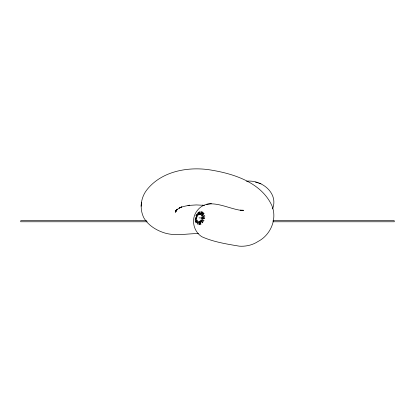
<?xml version="1.0" encoding="UTF-8"?>
<svg xmlns="http://www.w3.org/2000/svg" width="415" height="415" viewBox="0 0 415 415"><rect width="100%" height="100%" fill="white"/><g stroke="black" fill="none" stroke-linecap="round" stroke-linejoin="round"><path stroke-width="0.62" d="M241.442 210.431L243.257 210.229L240.368 210.151L243.34 210.561C228.271 209.819 207.251 194.946 196.196 212.065C190.967 220.08 193.758 231.653 201.794 236.711C213.569 242.007 226.673 244.041 239.351 246.173C245.888 246.624 252.616 245.083 258.094 241.452C270.694 234.926 277.479 218.913 271.872 205.57C260.895 181.884 232.499 173.309 208.688 169.688C186.558 166.623 160.662 171.748 146.464 190.366C140.581 198.277 139.44 209.238 143.964 218.072C148.591 225.667 156.668 230.558 165.025 233.074C175.841 236.239 187.367 233.526 198.422 233.578M141.422 202.53L141.105 206.25M272.588 208.911C278.781 192.97 261.486 179.425 246.51 181.231M176.723 209.58L175.488 212.361L176.847 209.86M176.396 210.338L175.306 211.806L177.604 209.15M177.132 209.539L175.249 211.1L178.232 208.75L181.77 206.82L179.088 208.091L183.171 206.566L189.437 205.233M201.737 217.942L204.906 216.843L201.783 217.273L204.813 215.587L201.597 216.049L204.087 213.419L201.368 215.53L203.475 212.589L200.678 214.794L202.733 211.966L200.243 214.597L201.882 211.588L199.771 214.534L199.994 211.588L199.283 214.597L199.029 211.966L198.79 214.794L198.1 212.589L198.318 215.105L197.244 213.419L197.499 216.049L196.492 214.431L197.182 216.635L195.875 215.587L196.949 217.273L195.128 218.145L196.803 217.942L195.024 219.452L196.751 218.606L195.117 220.707L196.938 219.836L195.392 221.864L197.167 220.349L195.844 222.876L197.478 220.775L197.198 224.328L198.292 221.283L198.977 224.837L199.252 221.283L199.937 224.707L199.745 221.091L200.901 224.328L200.217 220.775L202.686 222.876L200.653 220.349L203.438 221.864L201.036 219.836L204.056 220.707L201.586 218.606L204.803 218.145L199.034 217.87M189.598 205.171L187.959 205.472L196.326 204.927L203.246 205.285M206.675 204.237L211.463 203.589M146.547 220.671L20.75 220.671L20.75 221.771L147.195 221.771M272.992 220.671L394.25 220.671L394.25 221.771L272.992 221.771M202.551 205.124L204.465 205.425M255.516 182.128L257.777 182.823M258.618 183.093L260.968 183.814"/></g></svg>
